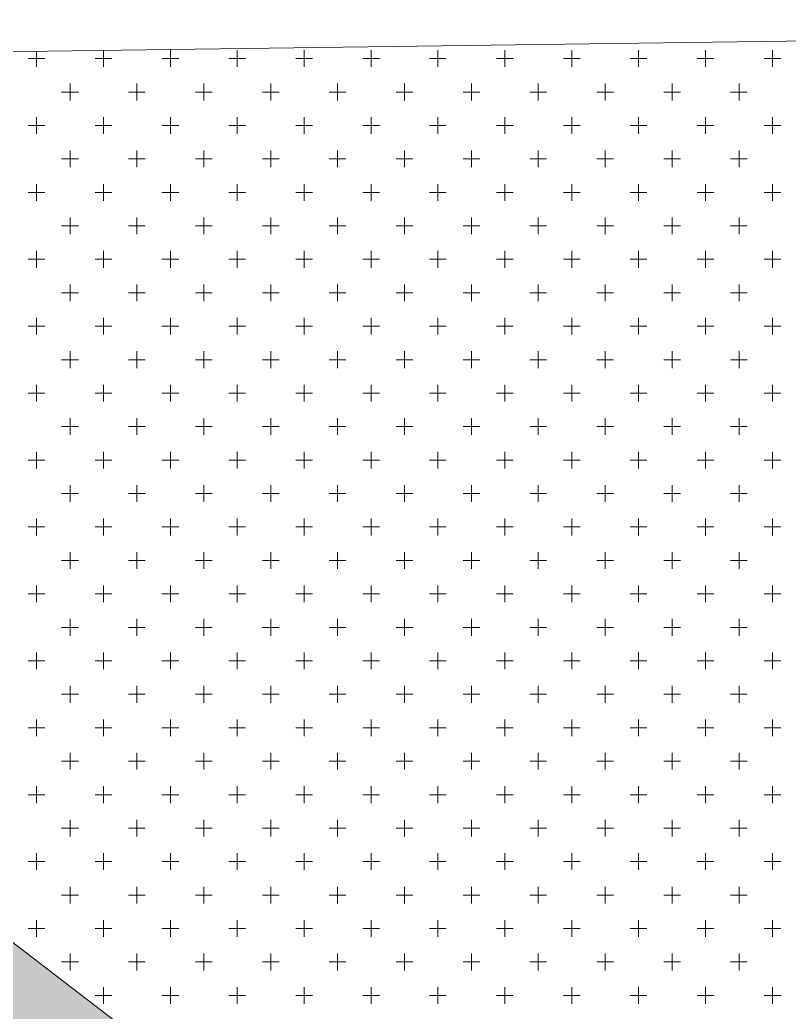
# Model space of a CAD drawing. Header units: metres. Extents: x 476631 to 477421, y 4483749 to 4484052.
# Drawn here: x 477234.09 to 477248.7, y 4484028.05 to 4484046.88 of the extents above; entities that cross this region are included whole.
import ezdxf

# ---------------------------------------------------------------- set-up
doc = ezdxf.new("R2010")
doc.units = ezdxf.units.M
doc.layers.add('PL_İDARİ_TESİS', color=163, linetype='Continuous', lineweight=0)
doc.layers.add('serbest', color=10, linetype='Continuous', lineweight=0)

msp = doc.modelspace()

# ---------------------------------------------------------------- hatches: boundary and pattern name
at = {"layer": 'serbest', "true_color": 0x636466}
h = msp.add_hatch(color=251, dxfattribs=at)
h.dxf.hatch_style = 1
h.paths.add_polyline_path([(477249.155, 4484008.939), (477252.003, 4484015.572), (477219.816, 4484040.182), (477219.864, 4484040.429), (477208.918, 4484039.704), (477243.593, 4484013.192), (477206.638, 4483967.043), (477214.419, 4483965.561)])

# ---------------------------------------------------------------- linework, layer by layer
at = {"layer": 'PL_İDARİ_TESİS', "color": 5}
for p, q in [((477226.811, 4484046.184), (477278.8, 4484046.885)), ((477252.003, 4484015.572), (477219.816, 4484040.182))]:
    msp.add_line(p, q, dxfattribs=at)
at = {"layer": 'PL_İDARİ_TESİS', "color": 5, "linetype": 'Continuous'}
for p, q in [((477234.25, 4484046.15), (477234.567, 4484046.15)), ((477234.409, 4484045.991), (477234.409, 4484046.286)), ((477235.52, 4484046.15), (477235.837, 4484046.15)), ((477235.679, 4484045.991), (477235.679, 4484046.303)), ((477236.79, 4484046.15), (477237.107, 4484046.15)), ((477236.949, 4484045.991), (477236.949, 4484046.309)), ((477238.06, 4484046.15), (477238.377, 4484046.15)), ((477238.219, 4484045.991), (477238.219, 4484046.309)), ((477239.33, 4484046.15), (477239.647, 4484046.15)), ((477239.489, 4484045.991), (477239.489, 4484046.309)), ((477240.6, 4484046.15), (477240.917, 4484046.15)), ((477240.759, 4484045.991), (477240.759, 4484046.309)), ((477241.87, 4484046.15), (477242.187, 4484046.15)), ((477242.029, 4484045.991), (477242.029, 4484046.309)), ((477243.14, 4484046.15), (477243.457, 4484046.15)), ((477243.299, 4484045.991), (477243.299, 4484046.309)), ((477244.41, 4484046.15), (477244.727, 4484046.15)), ((477244.569, 4484045.991), (477244.569, 4484046.309)), ((477245.68, 4484046.15), (477245.997, 4484046.15)), ((477245.839, 4484045.991), (477245.839, 4484046.309)), ((477246.95, 4484046.15), (477247.267, 4484046.15)), ((477247.109, 4484045.991), (477247.109, 4484046.309)), ((477248.22, 4484046.15), (477248.537, 4484046.15)), ((477248.379, 4484045.991), (477248.379, 4484046.309)), ((477235.044, 4484045.356), (477235.044, 4484045.674)), ((477236.314, 4484045.356), (477236.314, 4484045.674)), ((477237.584, 4484045.356), (477237.584, 4484045.674)), ((477238.854, 4484045.356), (477238.854, 4484045.674)), ((477240.124, 4484045.356), (477240.124, 4484045.674)), ((477241.394, 4484045.356), (477241.394, 4484045.674)), ((477242.664, 4484045.356), (477242.664, 4484045.674)), ((477243.934, 4484045.356), (477243.934, 4484045.674)), ((477245.204, 4484045.356), (477245.204, 4484045.674)), ((477246.474, 4484045.356), (477246.474, 4484045.674)), ((477247.744, 4484045.356), (477247.744, 4484045.674)), ((477234.885, 4484045.515), (477235.202, 4484045.515)), ((477236.155, 4484045.515), (477236.472, 4484045.515)), ((477237.425, 4484045.515), (477237.742, 4484045.515)), ((477238.695, 4484045.515), (477239.012, 4484045.515)), ((477239.965, 4484045.515), (477240.282, 4484045.515)), ((477241.235, 4484045.515), (477241.552, 4484045.515)), ((477242.505, 4484045.515), (477242.822, 4484045.515)), ((477243.775, 4484045.515), (477244.092, 4484045.515)), ((477245.045, 4484045.515), (477245.362, 4484045.515)), ((477246.315, 4484045.515), (477246.632, 4484045.515)), ((477247.585, 4484045.515), (477247.902, 4484045.515)), ((477234.409, 4484044.721), (477234.409, 4484045.039)), ((477235.679, 4484044.721), (477235.679, 4484045.039)), ((477236.949, 4484044.721), (477236.949, 4484045.039)), ((477238.219, 4484044.721), (477238.219, 4484045.039)), ((477239.489, 4484044.721), (477239.489, 4484045.039)), ((477240.759, 4484044.721), (477240.759, 4484045.039)), ((477242.029, 4484044.721), (477242.029, 4484045.039)), ((477243.299, 4484044.721), (477243.299, 4484045.039)), ((477244.569, 4484044.721), (477244.569, 4484045.039)), ((477245.839, 4484044.721), (477245.839, 4484045.039)), ((477247.109, 4484044.721), (477247.109, 4484045.039)), ((477248.379, 4484044.721), (477248.379, 4484045.039)), ((477234.25, 4484044.88), (477234.567, 4484044.88)), ((477235.52, 4484044.88), (477235.837, 4484044.88)), ((477236.79, 4484044.88), (477237.107, 4484044.88)), ((477238.06, 4484044.88), (477238.377, 4484044.88)), ((477239.33, 4484044.88), (477239.647, 4484044.88)), ((477240.6, 4484044.88), (477240.917, 4484044.88)), ((477241.87, 4484044.88), (477242.187, 4484044.88)), ((477243.14, 4484044.88), (477243.457, 4484044.88)), ((477244.41, 4484044.88), (477244.727, 4484044.88)), ((477245.68, 4484044.88), (477245.997, 4484044.88)), ((477246.95, 4484044.88), (477247.267, 4484044.88)), ((477248.22, 4484044.88), (477248.537, 4484044.88)), ((477234.885, 4484044.245), (477235.202, 4484044.245)), ((477235.044, 4484044.086), (477235.044, 4484044.404)), ((477236.155, 4484044.245), (477236.472, 4484044.245)), ((477236.314, 4484044.086), (477236.314, 4484044.404)), ((477237.425, 4484044.245), (477237.742, 4484044.245)), ((477237.584, 4484044.086), (477237.584, 4484044.404)), ((477238.695, 4484044.245), (477239.012, 4484044.245)), ((477238.854, 4484044.086), (477238.854, 4484044.404)), ((477239.965, 4484044.245), (477240.282, 4484044.245)), ((477240.124, 4484044.086), (477240.124, 4484044.404)), ((477241.235, 4484044.245), (477241.552, 4484044.245)), ((477241.394, 4484044.086), (477241.394, 4484044.404)), ((477242.505, 4484044.245), (477242.822, 4484044.245)), ((477242.664, 4484044.086), (477242.664, 4484044.404)), ((477243.775, 4484044.245), (477244.092, 4484044.245)), ((477243.934, 4484044.086), (477243.934, 4484044.404)), ((477245.045, 4484044.245), (477245.362, 4484044.245)), ((477245.204, 4484044.086), (477245.204, 4484044.404)), ((477246.315, 4484044.245), (477246.632, 4484044.245)), ((477246.474, 4484044.086), (477246.474, 4484044.404)), ((477247.585, 4484044.245), (477247.902, 4484044.245)), ((477247.744, 4484044.086), (477247.744, 4484044.404)), ((477234.409, 4484043.451), (477234.409, 4484043.769)), ((477235.679, 4484043.451), (477235.679, 4484043.769)), ((477236.949, 4484043.451), (477236.949, 4484043.769)), ((477238.219, 4484043.451), (477238.219, 4484043.769)), ((477239.489, 4484043.451), (477239.489, 4484043.769)), ((477240.759, 4484043.451), (477240.759, 4484043.769)), ((477242.029, 4484043.451), (477242.029, 4484043.769)), ((477243.299, 4484043.451), (477243.299, 4484043.769)), ((477244.569, 4484043.451), (477244.569, 4484043.769)), ((477245.839, 4484043.451), (477245.839, 4484043.769)), ((477247.109, 4484043.451), (477247.109, 4484043.769)), ((477248.379, 4484043.451), (477248.379, 4484043.769)), ((477234.25, 4484043.61), (477234.567, 4484043.61)), ((477235.52, 4484043.61), (477235.837, 4484043.61)), ((477236.79, 4484043.61), (477237.107, 4484043.61)), ((477238.06, 4484043.61), (477238.377, 4484043.61)), ((477239.33, 4484043.61), (477239.647, 4484043.61)), ((477240.6, 4484043.61), (477240.917, 4484043.61)), ((477241.87, 4484043.61), (477242.187, 4484043.61)), ((477243.14, 4484043.61), (477243.457, 4484043.61)), ((477244.41, 4484043.61), (477244.727, 4484043.61)), ((477245.68, 4484043.61), (477245.997, 4484043.61)), ((477246.95, 4484043.61), (477247.267, 4484043.61)), ((477248.22, 4484043.61), (477248.537, 4484043.61)), ((477235.044, 4484042.816), (477235.044, 4484043.134)), ((477236.314, 4484042.816), (477236.314, 4484043.134)), ((477237.584, 4484042.816), (477237.584, 4484043.134)), ((477238.854, 4484042.816), (477238.854, 4484043.134)), ((477240.124, 4484042.816), (477240.124, 4484043.134)), ((477241.394, 4484042.816), (477241.394, 4484043.134)), ((477242.664, 4484042.816), (477242.664, 4484043.134)), ((477243.934, 4484042.816), (477243.934, 4484043.134)), ((477245.204, 4484042.816), (477245.204, 4484043.134)), ((477246.474, 4484042.816), (477246.474, 4484043.134)), ((477247.744, 4484042.816), (477247.744, 4484043.134)), ((477234.885, 4484042.975), (477235.202, 4484042.975)), ((477236.155, 4484042.975), (477236.472, 4484042.975)), ((477237.425, 4484042.975), (477237.742, 4484042.975)), ((477238.695, 4484042.975), (477239.012, 4484042.975)), ((477239.965, 4484042.975), (477240.282, 4484042.975)), ((477241.235, 4484042.975), (477241.552, 4484042.975)), ((477242.505, 4484042.975), (477242.822, 4484042.975)), ((477243.775, 4484042.975), (477244.092, 4484042.975)), ((477245.045, 4484042.975), (477245.362, 4484042.975)), ((477246.315, 4484042.975), (477246.632, 4484042.975)), ((477247.585, 4484042.975), (477247.902, 4484042.975)), ((477234.409, 4484042.181), (477234.409, 4484042.499)), ((477235.679, 4484042.181), (477235.679, 4484042.499)), ((477236.949, 4484042.181), (477236.949, 4484042.499)), ((477238.219, 4484042.181), (477238.219, 4484042.499)), ((477239.489, 4484042.181), (477239.489, 4484042.499)), ((477240.759, 4484042.181), (477240.759, 4484042.499)), ((477242.029, 4484042.181), (477242.029, 4484042.499)), ((477243.299, 4484042.181), (477243.299, 4484042.499)), ((477244.569, 4484042.181), (477244.569, 4484042.499)), ((477245.839, 4484042.181), (477245.839, 4484042.499)), ((477247.109, 4484042.181), (477247.109, 4484042.499)), ((477248.379, 4484042.181), (477248.379, 4484042.499)), ((477234.25, 4484042.34), (477234.567, 4484042.34)), ((477235.52, 4484042.34), (477235.837, 4484042.34)), ((477236.79, 4484042.34), (477237.107, 4484042.34)), ((477238.06, 4484042.34), (477238.377, 4484042.34)), ((477239.33, 4484042.34), (477239.647, 4484042.34)), ((477240.6, 4484042.34), (477240.917, 4484042.34)), ((477241.87, 4484042.34), (477242.187, 4484042.34)), ((477243.14, 4484042.34), (477243.457, 4484042.34)), ((477244.41, 4484042.34), (477244.727, 4484042.34)), ((477245.68, 4484042.34), (477245.997, 4484042.34)), ((477246.95, 4484042.34), (477247.267, 4484042.34)), ((477248.22, 4484042.34), (477248.537, 4484042.34)), ((477235.044, 4484041.546), (477235.044, 4484041.864)), ((477236.314, 4484041.546), (477236.314, 4484041.864)), ((477237.584, 4484041.546), (477237.584, 4484041.864)), ((477238.854, 4484041.546), (477238.854, 4484041.864)), ((477240.124, 4484041.546), (477240.124, 4484041.864)), ((477241.394, 4484041.546), (477241.394, 4484041.864)), ((477242.664, 4484041.546), (477242.664, 4484041.864)), ((477243.934, 4484041.546), (477243.934, 4484041.864)), ((477245.204, 4484041.546), (477245.204, 4484041.864)), ((477246.474, 4484041.546), (477246.474, 4484041.864)), ((477247.744, 4484041.546), (477247.744, 4484041.864)), ((477234.885, 4484041.705), (477235.202, 4484041.705)), ((477236.155, 4484041.705), (477236.472, 4484041.705)), ((477237.425, 4484041.705), (477237.742, 4484041.705)), ((477238.695, 4484041.705), (477239.012, 4484041.705)), ((477239.965, 4484041.705), (477240.282, 4484041.705)), ((477241.235, 4484041.705), (477241.552, 4484041.705)), ((477242.505, 4484041.705), (477242.822, 4484041.705)), ((477243.775, 4484041.705), (477244.092, 4484041.705)), ((477245.045, 4484041.705), (477245.362, 4484041.705)), ((477246.315, 4484041.705), (477246.632, 4484041.705)), ((477247.585, 4484041.705), (477247.902, 4484041.705)), ((477234.409, 4484040.911), (477234.409, 4484041.229)), ((477235.679, 4484040.911), (477235.679, 4484041.229)), ((477236.949, 4484040.911), (477236.949, 4484041.229)), ((477238.219, 4484040.911), (477238.219, 4484041.229)), ((477239.489, 4484040.911), (477239.489, 4484041.229)), ((477240.759, 4484040.911), (477240.759, 4484041.229)), ((477242.029, 4484040.911), (477242.029, 4484041.229)), ((477243.299, 4484040.911), (477243.299, 4484041.229)), ((477244.569, 4484040.911), (477244.569, 4484041.229)), ((477245.839, 4484040.911), (477245.839, 4484041.229)), ((477247.109, 4484040.911), (477247.109, 4484041.229)), ((477248.379, 4484040.911), (477248.379, 4484041.229)), ((477234.25, 4484041.07), (477234.567, 4484041.07)), ((477235.52, 4484041.07), (477235.837, 4484041.07)), ((477236.79, 4484041.07), (477237.107, 4484041.07)), ((477238.06, 4484041.07), (477238.377, 4484041.07)), ((477239.33, 4484041.07), (477239.647, 4484041.07)), ((477240.6, 4484041.07), (477240.917, 4484041.07)), ((477241.87, 4484041.07), (477242.187, 4484041.07)), ((477243.14, 4484041.07), (477243.457, 4484041.07)), ((477244.41, 4484041.07), (477244.727, 4484041.07)), ((477245.68, 4484041.07), (477245.997, 4484041.07)), ((477246.95, 4484041.07), (477247.267, 4484041.07)), ((477248.22, 4484041.07), (477248.537, 4484041.07)), ((477235.044, 4484040.276), (477235.044, 4484040.594)), ((477236.314, 4484040.276), (477236.314, 4484040.594)), ((477237.584, 4484040.276), (477237.584, 4484040.594)), ((477238.854, 4484040.276), (477238.854, 4484040.594)), ((477240.124, 4484040.276), (477240.124, 4484040.594)), ((477241.394, 4484040.276), (477241.394, 4484040.594)), ((477242.664, 4484040.276), (477242.664, 4484040.594)), ((477243.934, 4484040.276), (477243.934, 4484040.594)), ((477245.204, 4484040.276), (477245.204, 4484040.594)), ((477246.474, 4484040.276), (477246.474, 4484040.594)), ((477247.744, 4484040.276), (477247.744, 4484040.594)), ((477234.885, 4484040.435), (477235.202, 4484040.435)), ((477236.155, 4484040.435), (477236.472, 4484040.435)), ((477237.425, 4484040.435), (477237.742, 4484040.435)), ((477238.695, 4484040.435), (477239.012, 4484040.435)), ((477239.965, 4484040.435), (477240.282, 4484040.435)), ((477241.235, 4484040.435), (477241.552, 4484040.435)), ((477242.505, 4484040.435), (477242.822, 4484040.435)), ((477243.775, 4484040.435), (477244.092, 4484040.435)), ((477245.045, 4484040.435), (477245.362, 4484040.435)), ((477246.315, 4484040.435), (477246.632, 4484040.435)), ((477247.585, 4484040.435), (477247.902, 4484040.435)), ((477234.409, 4484039.641), (477234.409, 4484039.959)), ((477235.679, 4484039.641), (477235.679, 4484039.959)), ((477236.949, 4484039.641), (477236.949, 4484039.959)), ((477238.219, 4484039.641), (477238.219, 4484039.959)), ((477239.489, 4484039.641), (477239.489, 4484039.959)), ((477240.759, 4484039.641), (477240.759, 4484039.959)), ((477242.029, 4484039.641), (477242.029, 4484039.959)), ((477243.299, 4484039.641), (477243.299, 4484039.959)), ((477244.569, 4484039.641), (477244.569, 4484039.959)), ((477245.839, 4484039.641), (477245.839, 4484039.959)), ((477247.109, 4484039.641), (477247.109, 4484039.959)), ((477248.379, 4484039.641), (477248.379, 4484039.959)), ((477234.25, 4484039.8), (477234.567, 4484039.8)), ((477235.52, 4484039.8), (477235.837, 4484039.8)), ((477236.79, 4484039.8), (477237.107, 4484039.8)), ((477238.06, 4484039.8), (477238.377, 4484039.8)), ((477239.33, 4484039.8), (477239.647, 4484039.8)), ((477240.6, 4484039.8), (477240.917, 4484039.8)), ((477241.87, 4484039.8), (477242.187, 4484039.8)), ((477243.14, 4484039.8), (477243.457, 4484039.8)), ((477244.41, 4484039.8), (477244.727, 4484039.8)), ((477245.68, 4484039.8), (477245.997, 4484039.8)), ((477246.95, 4484039.8), (477247.267, 4484039.8)), ((477248.22, 4484039.8), (477248.537, 4484039.8)), ((477234.885, 4484039.165), (477235.202, 4484039.165)), ((477235.044, 4484039.006), (477235.044, 4484039.324)), ((477236.155, 4484039.165), (477236.472, 4484039.165)), ((477236.314, 4484039.006), (477236.314, 4484039.324)), ((477237.425, 4484039.165), (477237.742, 4484039.165)), ((477237.584, 4484039.006), (477237.584, 4484039.324)), ((477238.695, 4484039.165), (477239.012, 4484039.165)), ((477238.854, 4484039.006), (477238.854, 4484039.324)), ((477239.965, 4484039.165), (477240.282, 4484039.165)), ((477240.124, 4484039.006), (477240.124, 4484039.324)), ((477241.235, 4484039.165), (477241.552, 4484039.165)), ((477241.394, 4484039.006), (477241.394, 4484039.324)), ((477242.505, 4484039.165), (477242.822, 4484039.165)), ((477242.664, 4484039.006), (477242.664, 4484039.324)), ((477243.775, 4484039.165), (477244.092, 4484039.165)), ((477243.934, 4484039.006), (477243.934, 4484039.324)), ((477245.045, 4484039.165), (477245.362, 4484039.165)), ((477245.204, 4484039.006), (477245.204, 4484039.324)), ((477246.315, 4484039.165), (477246.632, 4484039.165)), ((477246.474, 4484039.006), (477246.474, 4484039.324)), ((477247.585, 4484039.165), (477247.902, 4484039.165)), ((477247.744, 4484039.006), (477247.744, 4484039.324)), ((477234.409, 4484038.371), (477234.409, 4484038.689)), ((477235.679, 4484038.371), (477235.679, 4484038.689)), ((477236.949, 4484038.371), (477236.949, 4484038.689)), ((477238.219, 4484038.371), (477238.219, 4484038.689)), ((477239.489, 4484038.371), (477239.489, 4484038.689)), ((477240.759, 4484038.371), (477240.759, 4484038.689)), ((477242.029, 4484038.371), (477242.029, 4484038.689)), ((477243.299, 4484038.371), (477243.299, 4484038.689)), ((477244.569, 4484038.371), (477244.569, 4484038.689)), ((477245.839, 4484038.371), (477245.839, 4484038.689)), ((477247.109, 4484038.371), (477247.109, 4484038.689)), ((477248.379, 4484038.371), (477248.379, 4484038.689)), ((477234.25, 4484038.53), (477234.567, 4484038.53)), ((477235.52, 4484038.53), (477235.837, 4484038.53)), ((477236.79, 4484038.53), (477237.107, 4484038.53)), ((477238.06, 4484038.53), (477238.377, 4484038.53)), ((477239.33, 4484038.53), (477239.647, 4484038.53)), ((477240.6, 4484038.53), (477240.917, 4484038.53)), ((477241.87, 4484038.53), (477242.187, 4484038.53)), ((477243.14, 4484038.53), (477243.457, 4484038.53)), ((477244.41, 4484038.53), (477244.727, 4484038.53)), ((477245.68, 4484038.53), (477245.997, 4484038.53)), ((477246.95, 4484038.53), (477247.267, 4484038.53)), ((477248.22, 4484038.53), (477248.537, 4484038.53)), ((477235.044, 4484037.736), (477235.044, 4484038.054)), ((477236.314, 4484037.736), (477236.314, 4484038.054)), ((477237.584, 4484037.736), (477237.584, 4484038.054)), ((477238.854, 4484037.736), (477238.854, 4484038.054)), ((477240.124, 4484037.736), (477240.124, 4484038.054)), ((477241.394, 4484037.736), (477241.394, 4484038.054)), ((477242.664, 4484037.736), (477242.664, 4484038.054)), ((477243.934, 4484037.736), (477243.934, 4484038.054)), ((477245.204, 4484037.736), (477245.204, 4484038.054)), ((477246.474, 4484037.736), (477246.474, 4484038.054)), ((477247.744, 4484037.736), (477247.744, 4484038.054)), ((477234.885, 4484037.895), (477235.202, 4484037.895)), ((477236.155, 4484037.895), (477236.472, 4484037.895)), ((477237.425, 4484037.895), (477237.742, 4484037.895)), ((477238.695, 4484037.895), (477239.012, 4484037.895)), ((477239.965, 4484037.895), (477240.282, 4484037.895)), ((477241.235, 4484037.895), (477241.552, 4484037.895)), ((477242.505, 4484037.895), (477242.822, 4484037.895)), ((477243.775, 4484037.895), (477244.092, 4484037.895)), ((477245.045, 4484037.895), (477245.362, 4484037.895)), ((477246.315, 4484037.895), (477246.632, 4484037.895)), ((477247.585, 4484037.895), (477247.902, 4484037.895)), ((477234.409, 4484037.101), (477234.409, 4484037.419)), ((477235.679, 4484037.101), (477235.679, 4484037.419)), ((477236.949, 4484037.101), (477236.949, 4484037.419)), ((477238.219, 4484037.101), (477238.219, 4484037.419)), ((477239.489, 4484037.101), (477239.489, 4484037.419)), ((477240.759, 4484037.101), (477240.759, 4484037.419)), ((477242.029, 4484037.101), (477242.029, 4484037.419)), ((477243.299, 4484037.101), (477243.299, 4484037.419)), ((477244.569, 4484037.101), (477244.569, 4484037.419)), ((477245.839, 4484037.101), (477245.839, 4484037.419)), ((477247.109, 4484037.101), (477247.109, 4484037.419)), ((477248.379, 4484037.101), (477248.379, 4484037.419)), ((477234.25, 4484037.26), (477234.567, 4484037.26)), ((477235.52, 4484037.26), (477235.837, 4484037.26)), ((477236.79, 4484037.26), (477237.107, 4484037.26)), ((477238.06, 4484037.26), (477238.377, 4484037.26)), ((477239.33, 4484037.26), (477239.647, 4484037.26)), ((477240.6, 4484037.26), (477240.917, 4484037.26)), ((477241.87, 4484037.26), (477242.187, 4484037.26)), ((477243.14, 4484037.26), (477243.457, 4484037.26)), ((477244.41, 4484037.26), (477244.727, 4484037.26)), ((477245.68, 4484037.26), (477245.997, 4484037.26)), ((477246.95, 4484037.26), (477247.267, 4484037.26)), ((477248.22, 4484037.26), (477248.537, 4484037.26)), ((477235.044, 4484036.466), (477235.044, 4484036.784)), ((477236.314, 4484036.466), (477236.314, 4484036.784)), ((477237.584, 4484036.466), (477237.584, 4484036.784)), ((477238.854, 4484036.466), (477238.854, 4484036.784)), ((477240.124, 4484036.466), (477240.124, 4484036.784)), ((477241.394, 4484036.466), (477241.394, 4484036.784)), ((477242.664, 4484036.466), (477242.664, 4484036.784)), ((477243.934, 4484036.466), (477243.934, 4484036.784)), ((477245.204, 4484036.466), (477245.204, 4484036.784)), ((477246.474, 4484036.466), (477246.474, 4484036.784)), ((477247.744, 4484036.466), (477247.744, 4484036.784)), ((477234.885, 4484036.625), (477235.202, 4484036.625)), ((477236.155, 4484036.625), (477236.472, 4484036.625)), ((477237.425, 4484036.625), (477237.742, 4484036.625)), ((477238.695, 4484036.625), (477239.012, 4484036.625)), ((477239.965, 4484036.625), (477240.282, 4484036.625)), ((477241.235, 4484036.625), (477241.552, 4484036.625)), ((477242.505, 4484036.625), (477242.822, 4484036.625)), ((477243.775, 4484036.625), (477244.092, 4484036.625)), ((477245.045, 4484036.625), (477245.362, 4484036.625)), ((477246.315, 4484036.625), (477246.632, 4484036.625)), ((477247.585, 4484036.625), (477247.902, 4484036.625)), ((477234.409, 4484035.831), (477234.409, 4484036.149)), ((477235.679, 4484035.831), (477235.679, 4484036.149)), ((477236.949, 4484035.831), (477236.949, 4484036.149)), ((477238.219, 4484035.831), (477238.219, 4484036.149)), ((477239.489, 4484035.831), (477239.489, 4484036.149)), ((477240.759, 4484035.831), (477240.759, 4484036.149)), ((477242.029, 4484035.831), (477242.029, 4484036.149)), ((477243.299, 4484035.831), (477243.299, 4484036.149)), ((477244.569, 4484035.831), (477244.569, 4484036.149)), ((477245.839, 4484035.831), (477245.839, 4484036.149)), ((477247.109, 4484035.831), (477247.109, 4484036.149)), ((477248.379, 4484035.831), (477248.379, 4484036.149)), ((477234.25, 4484035.99), (477234.567, 4484035.99)), ((477235.52, 4484035.99), (477235.837, 4484035.99)), ((477236.79, 4484035.99), (477237.107, 4484035.99)), ((477238.06, 4484035.99), (477238.377, 4484035.99)), ((477239.33, 4484035.99), (477239.647, 4484035.99)), ((477240.6, 4484035.99), (477240.917, 4484035.99)), ((477241.87, 4484035.99), (477242.187, 4484035.99)), ((477243.14, 4484035.99), (477243.457, 4484035.99)), ((477244.41, 4484035.99), (477244.727, 4484035.99)), ((477245.68, 4484035.99), (477245.997, 4484035.99)), ((477246.95, 4484035.99), (477247.267, 4484035.99)), ((477248.22, 4484035.99), (477248.537, 4484035.99)), ((477235.044, 4484035.196), (477235.044, 4484035.514)), ((477236.314, 4484035.196), (477236.314, 4484035.514)), ((477237.584, 4484035.196), (477237.584, 4484035.514)), ((477238.854, 4484035.196), (477238.854, 4484035.514)), ((477240.124, 4484035.196), (477240.124, 4484035.514)), ((477241.394, 4484035.196), (477241.394, 4484035.514)), ((477242.664, 4484035.196), (477242.664, 4484035.514)), ((477243.934, 4484035.196), (477243.934, 4484035.514)), ((477245.204, 4484035.196), (477245.204, 4484035.514)), ((477246.474, 4484035.196), (477246.474, 4484035.514)), ((477247.744, 4484035.196), (477247.744, 4484035.514)), ((477234.885, 4484035.355), (477235.202, 4484035.355)), ((477236.155, 4484035.355), (477236.472, 4484035.355)), ((477237.425, 4484035.355), (477237.742, 4484035.355)), ((477238.695, 4484035.355), (477239.012, 4484035.355)), ((477239.965, 4484035.355), (477240.282, 4484035.355)), ((477241.235, 4484035.355), (477241.552, 4484035.355)), ((477242.505, 4484035.355), (477242.822, 4484035.355)), ((477243.775, 4484035.355), (477244.092, 4484035.355)), ((477245.045, 4484035.355), (477245.362, 4484035.355)), ((477246.315, 4484035.355), (477246.632, 4484035.355)), ((477247.585, 4484035.355), (477247.902, 4484035.355)), ((477234.409, 4484034.561), (477234.409, 4484034.879)), ((477235.679, 4484034.561), (477235.679, 4484034.879)), ((477236.949, 4484034.561), (477236.949, 4484034.879)), ((477238.219, 4484034.561), (477238.219, 4484034.879)), ((477239.489, 4484034.561), (477239.489, 4484034.879)), ((477240.759, 4484034.561), (477240.759, 4484034.879)), ((477242.029, 4484034.561), (477242.029, 4484034.879)), ((477243.299, 4484034.561), (477243.299, 4484034.879)), ((477244.569, 4484034.561), (477244.569, 4484034.879)), ((477245.839, 4484034.561), (477245.839, 4484034.879)), ((477247.109, 4484034.561), (477247.109, 4484034.879)), ((477248.379, 4484034.561), (477248.379, 4484034.879)), ((477234.25, 4484034.72), (477234.567, 4484034.72)), ((477235.52, 4484034.72), (477235.837, 4484034.72)), ((477236.79, 4484034.72), (477237.107, 4484034.72)), ((477238.06, 4484034.72), (477238.377, 4484034.72)), ((477239.33, 4484034.72), (477239.647, 4484034.72)), ((477240.6, 4484034.72), (477240.917, 4484034.72)), ((477241.87, 4484034.72), (477242.187, 4484034.72)), ((477243.14, 4484034.72), (477243.457, 4484034.72)), ((477244.41, 4484034.72), (477244.727, 4484034.72)), ((477245.68, 4484034.72), (477245.997, 4484034.72)), ((477246.95, 4484034.72), (477247.267, 4484034.72)), ((477248.22, 4484034.72), (477248.537, 4484034.72)), ((477234.885, 4484034.085), (477235.202, 4484034.085)), ((477235.044, 4484033.926), (477235.044, 4484034.244)), ((477236.155, 4484034.085), (477236.472, 4484034.085)), ((477236.314, 4484033.926), (477236.314, 4484034.244)), ((477237.425, 4484034.085), (477237.742, 4484034.085)), ((477237.584, 4484033.926), (477237.584, 4484034.244)), ((477238.695, 4484034.085), (477239.012, 4484034.085)), ((477238.854, 4484033.926), (477238.854, 4484034.244)), ((477239.965, 4484034.085), (477240.282, 4484034.085)), ((477240.124, 4484033.926), (477240.124, 4484034.244)), ((477241.235, 4484034.085), (477241.552, 4484034.085)), ((477241.394, 4484033.926), (477241.394, 4484034.244)), ((477242.505, 4484034.085), (477242.822, 4484034.085)), ((477242.664, 4484033.926), (477242.664, 4484034.244)), ((477243.775, 4484034.085), (477244.092, 4484034.085)), ((477243.934, 4484033.926), (477243.934, 4484034.244)), ((477245.045, 4484034.085), (477245.362, 4484034.085)), ((477245.204, 4484033.926), (477245.204, 4484034.244)), ((477246.315, 4484034.085), (477246.632, 4484034.085)), ((477246.474, 4484033.926), (477246.474, 4484034.244)), ((477247.585, 4484034.085), (477247.902, 4484034.085)), ((477247.744, 4484033.926), (477247.744, 4484034.244)), ((477234.409, 4484033.291), (477234.409, 4484033.609)), ((477235.679, 4484033.291), (477235.679, 4484033.609)), ((477236.949, 4484033.291), (477236.949, 4484033.609)), ((477238.219, 4484033.291), (477238.219, 4484033.609)), ((477239.489, 4484033.291), (477239.489, 4484033.609)), ((477240.759, 4484033.291), (477240.759, 4484033.609)), ((477242.029, 4484033.291), (477242.029, 4484033.609)), ((477243.299, 4484033.291), (477243.299, 4484033.609)), ((477244.569, 4484033.291), (477244.569, 4484033.609)), ((477245.839, 4484033.291), (477245.839, 4484033.609)), ((477247.109, 4484033.291), (477247.109, 4484033.609)), ((477248.379, 4484033.291), (477248.379, 4484033.609)), ((477234.25, 4484033.45), (477234.567, 4484033.45)), ((477235.52, 4484033.45), (477235.837, 4484033.45)), ((477236.79, 4484033.45), (477237.107, 4484033.45)), ((477238.06, 4484033.45), (477238.377, 4484033.45)), ((477239.33, 4484033.45), (477239.647, 4484033.45)), ((477240.6, 4484033.45), (477240.917, 4484033.45)), ((477241.87, 4484033.45), (477242.187, 4484033.45)), ((477243.14, 4484033.45), (477243.457, 4484033.45)), ((477244.41, 4484033.45), (477244.727, 4484033.45)), ((477245.68, 4484033.45), (477245.997, 4484033.45)), ((477246.95, 4484033.45), (477247.267, 4484033.45)), ((477248.22, 4484033.45), (477248.537, 4484033.45)), ((477235.044, 4484032.656), (477235.044, 4484032.974)), ((477236.314, 4484032.656), (477236.314, 4484032.974)), ((477237.584, 4484032.656), (477237.584, 4484032.974)), ((477238.854, 4484032.656), (477238.854, 4484032.974)), ((477240.124, 4484032.656), (477240.124, 4484032.974)), ((477241.394, 4484032.656), (477241.394, 4484032.974)), ((477242.664, 4484032.656), (477242.664, 4484032.974)), ((477243.934, 4484032.656), (477243.934, 4484032.974)), ((477245.204, 4484032.656), (477245.204, 4484032.974)), ((477246.474, 4484032.656), (477246.474, 4484032.974)), ((477247.744, 4484032.656), (477247.744, 4484032.974)), ((477234.885, 4484032.815), (477235.202, 4484032.815)), ((477236.155, 4484032.815), (477236.472, 4484032.815)), ((477237.425, 4484032.815), (477237.742, 4484032.815)), ((477238.695, 4484032.815), (477239.012, 4484032.815)), ((477239.965, 4484032.815), (477240.282, 4484032.815)), ((477241.235, 4484032.815), (477241.552, 4484032.815)), ((477242.505, 4484032.815), (477242.822, 4484032.815)), ((477243.775, 4484032.815), (477244.092, 4484032.815)), ((477245.045, 4484032.815), (477245.362, 4484032.815)), ((477246.315, 4484032.815), (477246.632, 4484032.815)), ((477247.585, 4484032.815), (477247.902, 4484032.815)), ((477234.409, 4484032.021), (477234.409, 4484032.339)), ((477235.679, 4484032.021), (477235.679, 4484032.339)), ((477236.949, 4484032.021), (477236.949, 4484032.339)), ((477238.219, 4484032.021), (477238.219, 4484032.339)), ((477239.489, 4484032.021), (477239.489, 4484032.339)), ((477240.759, 4484032.021), (477240.759, 4484032.339)), ((477242.029, 4484032.021), (477242.029, 4484032.339)), ((477243.299, 4484032.021), (477243.299, 4484032.339)), ((477244.569, 4484032.021), (477244.569, 4484032.339)), ((477245.839, 4484032.021), (477245.839, 4484032.339)), ((477247.109, 4484032.021), (477247.109, 4484032.339)), ((477248.379, 4484032.021), (477248.379, 4484032.339)), ((477234.25, 4484032.18), (477234.567, 4484032.18)), ((477235.52, 4484032.18), (477235.837, 4484032.18)), ((477236.79, 4484032.18), (477237.107, 4484032.18)), ((477238.06, 4484032.18), (477238.377, 4484032.18)), ((477239.33, 4484032.18), (477239.647, 4484032.18)), ((477240.6, 4484032.18), (477240.917, 4484032.18)), ((477241.87, 4484032.18), (477242.187, 4484032.18)), ((477243.14, 4484032.18), (477243.457, 4484032.18)), ((477244.41, 4484032.18), (477244.727, 4484032.18)), ((477245.68, 4484032.18), (477245.997, 4484032.18)), ((477246.95, 4484032.18), (477247.267, 4484032.18)), ((477248.22, 4484032.18), (477248.537, 4484032.18)), ((477235.044, 4484031.386), (477235.044, 4484031.704)), ((477236.314, 4484031.386), (477236.314, 4484031.704)), ((477237.584, 4484031.386), (477237.584, 4484031.704)), ((477238.854, 4484031.386), (477238.854, 4484031.704)), ((477240.124, 4484031.386), (477240.124, 4484031.704)), ((477241.394, 4484031.386), (477241.394, 4484031.704)), ((477242.664, 4484031.386), (477242.664, 4484031.704)), ((477243.934, 4484031.386), (477243.934, 4484031.704)), ((477245.204, 4484031.386), (477245.204, 4484031.704)), ((477246.474, 4484031.386), (477246.474, 4484031.704)), ((477247.744, 4484031.386), (477247.744, 4484031.704)), ((477234.885, 4484031.545), (477235.202, 4484031.545)), ((477236.155, 4484031.545), (477236.472, 4484031.545)), ((477237.425, 4484031.545), (477237.742, 4484031.545)), ((477238.695, 4484031.545), (477239.012, 4484031.545)), ((477239.965, 4484031.545), (477240.282, 4484031.545)), ((477241.235, 4484031.545), (477241.552, 4484031.545)), ((477242.505, 4484031.545), (477242.822, 4484031.545)), ((477243.775, 4484031.545), (477244.092, 4484031.545)), ((477245.045, 4484031.545), (477245.362, 4484031.545)), ((477246.315, 4484031.545), (477246.632, 4484031.545)), ((477247.585, 4484031.545), (477247.902, 4484031.545)), ((477234.409, 4484030.751), (477234.409, 4484031.069)), ((477235.679, 4484030.751), (477235.679, 4484031.069)), ((477236.949, 4484030.751), (477236.949, 4484031.069)), ((477238.219, 4484030.751), (477238.219, 4484031.069)), ((477239.489, 4484030.751), (477239.489, 4484031.069)), ((477240.759, 4484030.751), (477240.759, 4484031.069)), ((477242.029, 4484030.751), (477242.029, 4484031.069)), ((477243.299, 4484030.751), (477243.299, 4484031.069)), ((477244.569, 4484030.751), (477244.569, 4484031.069)), ((477245.839, 4484030.751), (477245.839, 4484031.069)), ((477247.109, 4484030.751), (477247.109, 4484031.069)), ((477248.379, 4484030.751), (477248.379, 4484031.069)), ((477234.25, 4484030.91), (477234.567, 4484030.91)), ((477235.52, 4484030.91), (477235.837, 4484030.91)), ((477236.79, 4484030.91), (477237.107, 4484030.91)), ((477238.06, 4484030.91), (477238.377, 4484030.91)), ((477239.33, 4484030.91), (477239.647, 4484030.91)), ((477240.6, 4484030.91), (477240.917, 4484030.91)), ((477241.87, 4484030.91), (477242.187, 4484030.91)), ((477243.14, 4484030.91), (477243.457, 4484030.91)), ((477244.41, 4484030.91), (477244.727, 4484030.91)), ((477245.68, 4484030.91), (477245.997, 4484030.91)), ((477246.95, 4484030.91), (477247.267, 4484030.91)), ((477248.22, 4484030.91), (477248.537, 4484030.91)), ((477235.044, 4484030.116), (477235.044, 4484030.434)), ((477236.314, 4484030.116), (477236.314, 4484030.434)), ((477237.584, 4484030.116), (477237.584, 4484030.434)), ((477238.854, 4484030.116), (477238.854, 4484030.434)), ((477240.124, 4484030.116), (477240.124, 4484030.434)), ((477241.394, 4484030.116), (477241.394, 4484030.434)), ((477242.664, 4484030.116), (477242.664, 4484030.434)), ((477243.934, 4484030.116), (477243.934, 4484030.434)), ((477245.204, 4484030.116), (477245.204, 4484030.434)), ((477246.474, 4484030.116), (477246.474, 4484030.434)), ((477247.744, 4484030.116), (477247.744, 4484030.434)), ((477234.885, 4484030.275), (477235.202, 4484030.275)), ((477236.155, 4484030.275), (477236.472, 4484030.275)), ((477237.425, 4484030.275), (477237.742, 4484030.275)), ((477238.695, 4484030.275), (477239.012, 4484030.275)), ((477239.965, 4484030.275), (477240.282, 4484030.275)), ((477241.235, 4484030.275), (477241.552, 4484030.275)), ((477242.505, 4484030.275), (477242.822, 4484030.275)), ((477243.775, 4484030.275), (477244.092, 4484030.275)), ((477245.045, 4484030.275), (477245.362, 4484030.275)), ((477246.315, 4484030.275), (477246.632, 4484030.275)), ((477247.585, 4484030.275), (477247.902, 4484030.275)), ((477234.409, 4484029.481), (477234.409, 4484029.799)), ((477235.679, 4484029.481), (477235.679, 4484029.799)), ((477236.949, 4484029.481), (477236.949, 4484029.799)), ((477238.219, 4484029.481), (477238.219, 4484029.799)), ((477239.489, 4484029.481), (477239.489, 4484029.799)), ((477240.759, 4484029.481), (477240.759, 4484029.799)), ((477242.029, 4484029.481), (477242.029, 4484029.799)), ((477243.299, 4484029.481), (477243.299, 4484029.799)), ((477244.569, 4484029.481), (477244.569, 4484029.799)), ((477245.839, 4484029.481), (477245.839, 4484029.799)), ((477247.109, 4484029.481), (477247.109, 4484029.799)), ((477248.379, 4484029.481), (477248.379, 4484029.799)), ((477234.25, 4484029.64), (477234.567, 4484029.64)), ((477235.52, 4484029.64), (477235.837, 4484029.64)), ((477236.79, 4484029.64), (477237.107, 4484029.64)), ((477238.06, 4484029.64), (477238.377, 4484029.64)), ((477239.33, 4484029.64), (477239.647, 4484029.64)), ((477240.6, 4484029.64), (477240.917, 4484029.64)), ((477241.87, 4484029.64), (477242.187, 4484029.64)), ((477243.14, 4484029.64), (477243.457, 4484029.64)), ((477244.41, 4484029.64), (477244.727, 4484029.64)), ((477245.68, 4484029.64), (477245.997, 4484029.64)), ((477246.95, 4484029.64), (477247.267, 4484029.64)), ((477248.22, 4484029.64), (477248.537, 4484029.64)), ((477234.885, 4484029.005), (477235.202, 4484029.005)), ((477235.044, 4484028.846), (477235.044, 4484029.164)), ((477236.155, 4484029.005), (477236.472, 4484029.005)), ((477236.314, 4484028.846), (477236.314, 4484029.164)), ((477237.425, 4484029.005), (477237.742, 4484029.005)), ((477237.584, 4484028.846), (477237.584, 4484029.164)), ((477238.695, 4484029.005), (477239.012, 4484029.005)), ((477238.854, 4484028.846), (477238.854, 4484029.164)), ((477239.965, 4484029.005), (477240.282, 4484029.005)), ((477240.124, 4484028.846), (477240.124, 4484029.164)), ((477241.235, 4484029.005), (477241.552, 4484029.005)), ((477241.394, 4484028.846), (477241.394, 4484029.164)), ((477242.505, 4484029.005), (477242.822, 4484029.005)), ((477242.664, 4484028.846), (477242.664, 4484029.164)), ((477243.775, 4484029.005), (477244.092, 4484029.005)), ((477243.934, 4484028.846), (477243.934, 4484029.164)), ((477245.045, 4484029.005), (477245.362, 4484029.005)), ((477245.204, 4484028.846), (477245.204, 4484029.164)), ((477246.315, 4484029.005), (477246.632, 4484029.005)), ((477246.474, 4484028.846), (477246.474, 4484029.164)), ((477247.585, 4484029.005), (477247.902, 4484029.005)), ((477247.744, 4484028.846), (477247.744, 4484029.164)), ((477235.679, 4484028.211), (477235.679, 4484028.529)), ((477236.949, 4484028.211), (477236.949, 4484028.529)), ((477238.219, 4484028.211), (477238.219, 4484028.529)), ((477239.489, 4484028.211), (477239.489, 4484028.529)), ((477240.759, 4484028.211), (477240.759, 4484028.529)), ((477242.029, 4484028.211), (477242.029, 4484028.529)), ((477243.299, 4484028.211), (477243.299, 4484028.529)), ((477244.569, 4484028.211), (477244.569, 4484028.529)), ((477245.839, 4484028.211), (477245.839, 4484028.529)), ((477247.109, 4484028.211), (477247.109, 4484028.529)), ((477248.379, 4484028.211), (477248.379, 4484028.529)), ((477235.52, 4484028.37), (477235.837, 4484028.37)), ((477236.79, 4484028.37), (477237.107, 4484028.37)), ((477238.06, 4484028.37), (477238.377, 4484028.37)), ((477239.33, 4484028.37), (477239.647, 4484028.37)), ((477240.6, 4484028.37), (477240.917, 4484028.37)), ((477241.87, 4484028.37), (477242.187, 4484028.37)), ((477243.14, 4484028.37), (477243.457, 4484028.37)), ((477244.41, 4484028.37), (477244.727, 4484028.37)), ((477245.68, 4484028.37), (477245.997, 4484028.37)), ((477246.95, 4484028.37), (477247.267, 4484028.37)), ((477248.22, 4484028.37), (477248.537, 4484028.37))]:
    msp.add_line(p, q, dxfattribs=at)

doc.saveas('drawing.dxf')
